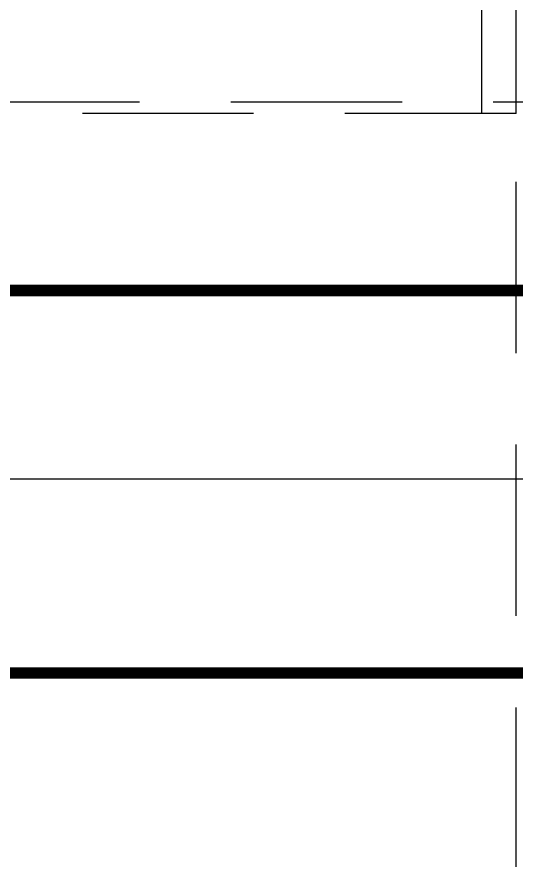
# Model space of a CAD drawing. Header units: millimetres. Extents: x 7294529 to 7346664, y 234399 to 276449.
# Drawn here: x 7314727 to 7315164, y 250951 to 251689 of the extents above; entities that cross this region are included whole.
import ezdxf
from ezdxf.xclip import XClip

# ---------------------------------------------------------------- set-up
doc = ezdxf.new("R2010")
doc.units = ezdxf.units.MM
doc.header["$LTSCALE"] = 100
doc.header["$XCLIPFRAME"] = 2
doc.linetypes.add('U-59C-EX$0$CEN', pattern=[62, 60, -1, 0, -1])
doc.linetypes.add('U-59C-EX$0$HID', pattern=[2.3, 1.5, -0.8])
for name, color, linetype in [('BP', 7, 'Continuous'), ('U-59C-EX$0$CEN', 1, 'U-59C-EX$0$CEN'), ('U-59C-EX$0$FUR_미설치가구', 8, 'U-59C-EX$0$HID'), ('U-59C-EX$0$확장전', 4, 'U-59C-EX$0$HID')]:
    doc.layers.add(name, color=color, linetype=linetype)
doc.layers.add('U-59C-EX$0$MC', color=152, linetype='Continuous', plot=False)

# ---------------------------------------------------------------- blocks, each defined once
blk = doc.blocks.new('U-59C-EX$0$59C_주방가구_1')
at = {"layer": 'U-59C-EX$0$FUR_미설치가구', "linetype": 'U-59C-EX$0$HID'}
for p, q in [((-655, -700), (-655, -410)), ((-625, -700), (-625, -410))]:
    blk.add_line(p, q, dxfattribs=at)
blk.add_lwpolyline([(-3175, -700), (-3175, -25), (-25, -25), (-25, -2200), (-2080, -2200), (-2080, -1600), (-625, -1600), (-625, -700)], close=True, dxfattribs=at)
blk.add_lwpolyline([(-3175, -690), (-615, -690), (-615, -1610), (-2070, -1610), (-2070, -2190), (-345, -2190)], dxfattribs=at)
blk = doc.blocks.new('U-59C-EX')
at = {"layer": 'U-59C-EX$0$CEN'}
blk.add_line((5995, 275), (9935, 275), dxfattribs=at)
at = {"layer": 'U-59C-EX$0$MC'}
blk.add_line((5995, 105), (9935, 105), dxfattribs=at)
at = {"layer": 'U-59C-EX$0$확장전', "const_width": 10}
for points in [[(9525, 440), (6325.36, 440)], [(9525, 105), (6327, 105)]]:
    blk.add_lwpolyline(points, dxfattribs=at)
blk.add_blockref('U-59C-EX$0$59C_주방가구_1', (9515, 1295))

msp = doc.modelspace()

# ---------------------------------------------------------------- block references
at = {"layer": 'BP'}
ref = msp.add_blockref('U-59C-EX', (7306274.36, 251009.38), dxfattribs=at)
XClip(ref).set_block_clipping_path([(12590, -7184.9999999999), (0, -7184.9999999999), (0, 300.0000000002), (4055.0000000028, 300.0000000099), (4055.0000000028, 1674.9999999992), (4320, 1674.9999999992), (4820, 2135.0000000001), (12590.0000000009, 2135.0000000001)])

doc.saveas('drawing.dxf')
